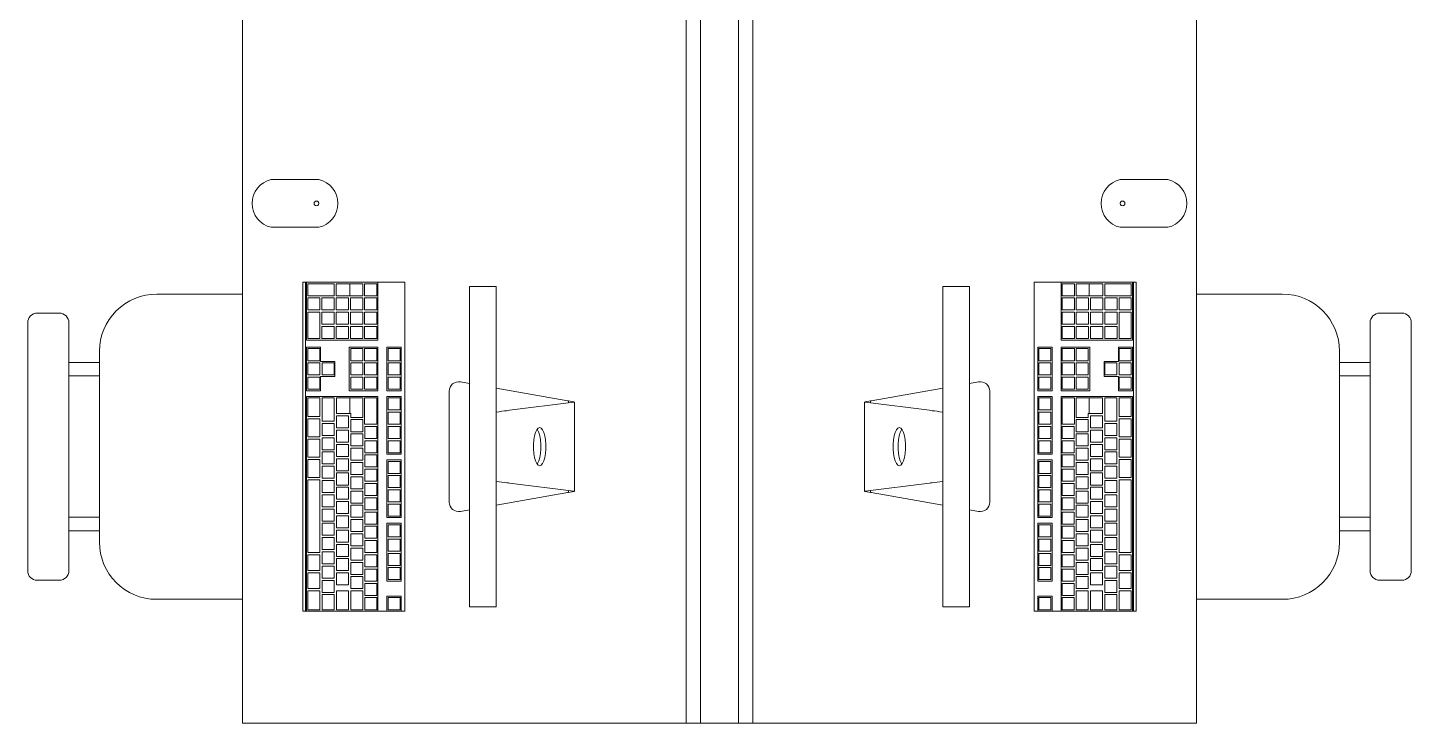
# Model space of a CAD drawing. Header units: inches. Extents: x -1714 to 6424, y -1550 to 970.
# Drawn here: x -704.4 to -631.8, y 396.3 to 432.7 of the extents above; entities that cross this region are included whole.
import ezdxf

# ---------------------------------------------------------------- set-up
doc = ezdxf.new("R2010")
doc.units = ezdxf.units.IN
doc.header["$MEASUREMENT"] = 0
for name, color, linetype, lineweight in [('A-GENM', 13, 'Continuous', 9), ('A-WALL', 113, 'Continuous', 13), ('I-FURN', 30, 'Continuous', 9)]:
    doc.layers.add(name, color=color, linetype=linetype, lineweight=lineweight)

# ---------------------------------------------------------------- blocks, each defined once
blk = doc.blocks.new('Dynamic_Computer_Desk_with_Chairs_8535 - 6-1470209-L1 - Architectural')
at = {"layer": 'A-GENM'}
for p, q in [((31.5, 23.5), (31.5, 21)), ((34, 21), (34, 23.5))]:
    blk.add_line(p, q, dxfattribs=at)
for centre, start, end in [((32.75, 23.219), 12.68038, 167.31962), ((32.75, 21.281), 192.68038, 347.31962)]:
    blk.add_arc(centre, 1.281, start, end, dxfattribs=at)
at = {"layer": 'I-FURN'}
for p, q in [((-130.5, 25), (60, 25)), ((60, 25), (60, 1.75)), ((54.122, 21.843), (36.878, 21.843)), ((36.878, 21.843), (36.878, 21.695)), ((54.122, 21.695), (54.122, 21.843)), ((36.878, 21.695), (36.878, 21.652)), ((36.878, 21.695), (54.122, 21.695)), ((36.878, 17.912), (36.878, 21.652)), ((36.878, 21.652), (39.909, 21.652)), ((36.957, 21.585), (37.587, 21.585)), ((36.957, 20.195), (36.957, 21.585)), ((37.587, 21.585), (37.587, 20.195)), ((37.705, 21.585), (38.335, 21.585)), ((37.705, 20.943), (37.705, 21.585)), ((38.335, 21.585), (38.335, 20.943)), ((38.453, 21.585), (39.831, 21.585)), ((38.453, 20.943), (38.453, 21.585)), ((39.831, 21.585), (39.831, 20.943)), ((39.909, 21.629), (39.909, 21.652)), ((39.909, 21.629), (39.909, 17.912)), ((40.283, 21.652), (40.283, 21.629)), ((40.283, 21.652), (42.567, 21.652)), ((40.283, 20.904), (40.283, 21.629)), ((40.362, 21.573), (40.992, 21.573)), ((40.362, 20.943), (40.362, 21.573)), ((40.992, 21.573), (40.992, 20.943)), ((41.11, 21.573), (41.74, 21.573)), ((41.11, 20.943), (41.11, 21.573)), ((41.74, 21.573), (41.74, 20.943)), ((41.858, 21.573), (42.488, 21.573)), ((41.858, 20.943), (41.858, 21.573)), ((42.488, 21.573), (42.488, 20.943)), ((42.567, 21.629), (42.567, 21.652)), ((42.567, 21.629), (42.567, 20.904)), ((42.862, 21.652), (42.862, 21.629)), ((42.862, 21.652), (54.122, 21.652)), ((42.862, 17.912), (42.862, 21.629)), ((42.941, 21.573), (43.925, 21.573)), ((42.941, 20.943), (42.941, 21.573)), ((43.925, 21.573), (43.925, 20.943)), ((44.043, 21.573), (44.988, 21.573)), ((44.043, 20.943), (44.043, 21.573)), ((44.988, 21.573), (44.988, 20.943)), ((45.106, 21.573), (46.051, 21.573)), ((45.106, 20.943), (45.106, 21.573)), ((46.051, 21.573), (46.051, 20.943)), ((46.169, 21.573), (47.114, 21.573)), ((46.169, 20.943), (46.169, 21.573)), ((47.114, 21.573), (47.114, 20.943)), ((47.232, 20.943), (47.232, 21.573)), ((47.232, 21.573), (51.051, 21.573)), ((51.051, 21.573), (51.051, 20.943)), ((51.169, 20.943), (51.169, 21.573)), ((51.169, 21.573), (51.996, 21.573)), ((51.996, 21.573), (51.996, 20.943)), ((52.114, 20.943), (52.114, 21.573)), ((52.114, 21.573), (52.941, 21.573)), ((52.941, 21.573), (52.941, 20.943)), ((53.059, 20.943), (53.059, 21.573)), ((53.059, 21.573), (54.043, 21.573)), ((54.043, 21.573), (54.043, 20.943)), ((54.122, 21.652), (54.122, 21.695)), ((54.122, 21.652), (54.122, 17.912)), ((38.335, 20.943), (37.705, 20.943)), ((37.705, 20.837), (38.335, 20.837)), ((37.705, 20.195), (37.705, 20.837)), ((38.335, 20.837), (38.335, 20.195)), ((39.831, 20.943), (38.453, 20.943)), ((38.453, 20.837), (39.083, 20.837)), ((38.453, 20.195), (38.453, 20.837)), ((39.083, 20.837), (39.083, 20.195)), ((39.201, 20.837), (39.831, 20.837)), ((39.201, 20.195), (39.201, 20.837)), ((39.831, 20.837), (39.831, 20.195)), ((41.031, 20.904), (40.283, 20.904)), ((40.992, 20.943), (40.362, 20.943)), ((41.031, 20.156), (41.031, 20.904)), ((41.74, 20.943), (41.11, 20.943)), ((41.11, 20.825), (41.74, 20.825)), ((41.11, 20.195), (41.11, 20.825)), ((41.74, 20.825), (41.74, 20.195)), ((42.567, 20.904), (41.819, 20.904)), ((41.819, 20.904), (41.819, 20.156)), ((42.488, 20.943), (41.858, 20.943)), ((43.925, 20.943), (42.941, 20.943)), ((42.941, 20.195), (42.941, 20.826)), ((42.941, 20.826), (44.161, 20.826)), ((44.988, 20.943), (44.043, 20.943)), ((44.161, 20.826), (44.161, 20.195)), ((44.28, 20.195), (44.28, 20.826)), ((44.28, 20.826), (44.909, 20.826)), ((44.909, 20.826), (44.909, 20.195)), ((45.028, 20.195), (45.028, 20.826)), ((45.028, 20.826), (45.657, 20.826)), ((46.051, 20.943), (45.106, 20.943)), ((45.657, 20.826), (45.657, 20.195)), ((45.776, 20.195), (45.776, 20.826)), ((45.776, 20.826), (46.406, 20.826)), ((47.114, 20.943), (46.169, 20.943)), ((46.406, 20.826), (46.406, 20.195)), ((46.524, 20.195), (46.524, 20.826)), ((46.524, 20.826), (47.154, 20.826)), ((47.154, 20.826), (47.154, 20.195)), ((51.051, 20.943), (47.232, 20.943)), ((47.272, 20.195), (47.272, 20.826)), ((47.272, 20.826), (47.902, 20.826)), ((47.902, 20.826), (47.902, 20.195)), ((48.02, 20.195), (48.02, 20.826)), ((48.02, 20.826), (48.65, 20.826)), ((48.65, 20.826), (48.65, 20.195)), ((48.768, 20.195), (48.768, 20.826)), ((48.768, 20.826), (49.398, 20.826)), ((49.398, 20.826), (49.398, 20.195)), ((49.516, 20.195), (49.516, 20.826)), ((49.516, 20.826), (50.146, 20.826)), ((50.146, 20.826), (50.146, 20.195)), ((50.264, 20.195), (50.264, 20.826)), ((50.264, 20.826), (50.894, 20.826)), ((50.894, 20.826), (50.894, 20.195)), ((51.012, 20.195), (51.012, 20.826)), ((51.012, 20.826), (51.642, 20.826)), ((51.996, 20.943), (51.169, 20.943)), ((51.642, 20.826), (51.642, 20.195)), ((51.76, 20.195), (51.76, 20.826)), ((51.76, 20.826), (52.39, 20.826)), ((52.941, 20.943), (52.114, 20.943)), ((52.39, 20.826), (52.39, 20.195)), ((52.508, 20.195), (52.508, 20.826)), ((52.508, 20.826), (53.138, 20.826)), ((54.043, 20.943), (53.059, 20.943)), ((53.138, 20.826), (53.138, 20.195)), ((53.256, 20.195), (53.256, 20.825)), ((53.256, 20.825), (54.043, 20.825)), ((54.043, 20.825), (54.043, 20.195)), ((37.587, 20.195), (36.957, 20.195)), ((36.957, 20.089), (37.587, 20.089)), ((36.957, 19.377), (36.957, 20.089)), ((37.587, 20.089), (37.587, 19.377)), ((38.335, 20.195), (37.705, 20.195)), ((37.705, 20.089), (38.335, 20.089)), ((37.705, 19.447), (37.705, 20.089)), ((38.335, 20.089), (38.335, 19.447)), ((39.083, 20.195), (38.453, 20.195)), ((38.453, 20.089), (39.083, 20.089)), ((38.453, 19.447), (38.453, 20.089)), ((39.083, 20.089), (39.083, 19.447)), ((39.831, 20.195), (39.201, 20.195)), ((39.201, 20.089), (39.831, 20.089)), ((39.201, 19.447), (39.201, 20.089)), ((39.831, 20.089), (39.831, 19.447)), ((41.819, 20.156), (41.031, 20.156)), ((41.74, 20.195), (41.11, 20.195)), ((44.161, 20.195), (42.941, 20.195)), ((42.941, 20.078), (43.768, 20.078)), ((42.941, 19.377), (42.941, 20.078)), ((43.768, 20.078), (43.768, 19.377)), ((43.886, 19.447), (43.886, 20.078)), ((43.886, 20.078), (44.516, 20.078)), ((44.909, 20.195), (44.28, 20.195)), ((44.516, 20.078), (44.516, 19.447)), ((44.634, 19.447), (44.634, 20.078)), ((44.634, 20.078), (45.264, 20.078)), ((45.657, 20.195), (45.028, 20.195)), ((45.264, 20.078), (45.264, 19.447)), ((45.382, 19.447), (45.382, 20.078)), ((45.382, 20.078), (46.012, 20.078)), ((46.406, 20.195), (45.776, 20.195)), ((46.012, 20.078), (46.012, 19.447)), ((46.13, 19.447), (46.13, 20.078)), ((46.13, 20.078), (46.76, 20.078)), ((47.154, 20.195), (46.524, 20.195)), ((46.76, 20.078), (46.76, 19.447)), ((46.878, 19.447), (46.878, 20.078)), ((46.878, 20.078), (47.508, 20.078)), ((47.902, 20.195), (47.272, 20.195)), ((47.508, 20.078), (47.508, 19.447)), ((47.626, 19.447), (47.626, 20.078)), ((47.626, 20.078), (48.256, 20.078)), ((48.65, 20.195), (48.02, 20.195)), ((48.256, 20.078), (48.256, 19.447)), ((48.374, 19.447), (48.374, 20.078)), ((48.374, 20.078), (49.004, 20.078)), ((49.398, 20.195), (48.768, 20.195)), ((49.004, 20.078), (49.004, 19.447)), ((49.122, 19.447), (49.122, 20.078)), ((49.122, 20.078), (49.752, 20.078)), ((50.146, 20.195), (49.516, 20.195)), ((49.752, 20.078), (49.752, 19.447)), ((49.87, 19.447), (49.87, 20.078)), ((49.87, 20.078), (50.5, 20.078)), ((50.894, 20.195), (50.264, 20.195)), ((50.5, 20.078), (50.5, 19.447)), ((50.618, 19.447), (50.618, 20.078)), ((50.618, 20.078), (51.248, 20.078)), ((51.642, 20.195), (51.012, 20.195)), ((51.248, 20.078), (51.248, 19.447)), ((51.366, 19.447), (51.366, 20.078)), ((51.366, 20.078), (51.996, 20.078)), ((52.39, 20.195), (51.76, 20.195)), ((51.996, 20.078), (51.996, 19.447)), ((52.114, 19.447), (52.114, 20.078)), ((52.114, 20.078), (52.744, 20.078)), ((53.138, 20.195), (52.508, 20.195)), ((52.744, 20.078), (52.744, 19.447)), ((53.059, 19.447), (53.059, 20.077)), ((53.059, 20.077), (54.043, 20.077)), ((54.043, 20.195), (53.256, 20.195)), ((54.043, 20.077), (54.043, 19.447)), ((36.957, 18.699), (36.957, 19.377)), ((36.957, 19.377), (37.587, 19.377)), ((37.587, 19.377), (37.587, 18.699)), ((38.335, 19.447), (37.705, 19.447)), ((37.705, 19.341), (38.335, 19.341)), ((37.705, 18.699), (37.705, 19.341)), ((38.335, 19.341), (38.335, 18.699)), ((39.083, 19.447), (38.453, 19.447)), ((38.453, 19.341), (39.083, 19.341)), ((38.453, 18.699), (38.453, 19.341)), ((39.083, 19.341), (39.083, 18.699)), ((39.831, 19.447), (39.201, 19.447)), ((39.201, 19.341), (39.831, 19.341)), ((39.201, 18.699), (39.201, 19.341)), ((39.831, 19.341), (39.831, 18.699)), ((40.283, 17.912), (40.283, 19.408)), ((40.283, 19.408), (42.567, 19.408)), ((40.362, 19.329), (40.992, 19.329)), ((40.362, 18.699), (40.362, 19.329)), ((40.992, 19.329), (40.992, 18.699)), ((41.11, 19.329), (41.74, 19.329)), ((41.11, 18.699), (41.11, 19.329)), ((41.74, 19.329), (41.74, 18.699)), ((41.858, 19.329), (42.488, 19.329)), ((41.858, 18.699), (41.858, 19.329)), ((42.488, 19.329), (42.488, 18.699)), ((42.567, 19.408), (42.567, 17.912)), ((42.941, 18.699), (42.941, 19.377)), ((42.941, 19.377), (43.768, 19.377)), ((43.768, 19.377), (43.768, 19.33)), ((43.768, 19.33), (43.965, 19.33)), ((44.516, 19.447), (43.886, 19.447)), ((43.965, 19.33), (43.965, 18.699)), ((44.083, 18.699), (44.083, 19.33)), ((44.083, 19.33), (44.713, 19.33)), ((45.264, 19.447), (44.634, 19.447)), ((44.713, 19.33), (44.713, 18.699)), ((44.831, 18.699), (44.831, 19.33)), ((44.831, 19.33), (45.461, 19.33)), ((46.012, 19.447), (45.382, 19.447)), ((45.461, 19.33), (45.461, 18.699)), ((45.579, 18.699), (45.579, 19.33)), ((45.579, 19.33), (46.209, 19.33)), ((46.76, 19.447), (46.13, 19.447)), ((46.209, 19.33), (46.209, 18.699)), ((46.327, 18.699), (46.327, 19.33)), ((46.327, 19.33), (46.957, 19.33)), ((47.508, 19.447), (46.878, 19.447)), ((46.957, 19.33), (46.957, 18.699)), ((47.075, 18.699), (47.075, 19.33)), ((47.075, 19.33), (47.705, 19.33)), ((48.256, 19.447), (47.626, 19.447)), ((47.705, 19.33), (47.705, 18.699)), ((47.823, 18.699), (47.823, 19.33)), ((47.823, 19.33), (48.453, 19.33)), ((49.004, 19.447), (48.374, 19.447)), ((48.453, 19.33), (48.453, 18.699)), ((48.571, 18.699), (48.571, 19.33)), ((48.571, 19.33), (49.201, 19.33)), ((49.752, 19.447), (49.122, 19.447)), ((49.201, 19.33), (49.201, 18.699)), ((49.319, 18.699), (49.319, 19.33)), ((49.319, 19.33), (49.949, 19.33)), ((50.5, 19.447), (49.87, 19.447)), ((49.949, 19.33), (49.949, 18.699)), ((50.067, 18.699), (50.067, 19.33)), ((50.067, 19.33), (50.697, 19.33)), ((51.248, 19.447), (50.618, 19.447)), ((50.697, 19.33), (50.697, 18.699)), ((50.815, 18.699), (50.815, 19.33)), ((50.815, 19.33), (51.445, 19.33)), ((51.996, 19.447), (51.366, 19.447)), ((51.445, 19.33), (51.445, 18.699)), ((51.563, 18.699), (51.563, 19.33)), ((51.563, 19.33), (52.193, 19.33)), ((52.744, 19.447), (52.114, 19.447)), ((52.193, 19.33), (52.193, 18.699)), ((52.311, 18.699), (52.311, 19.33)), ((52.311, 19.33), (52.941, 19.33)), ((52.941, 19.33), (52.941, 18.699)), ((54.043, 19.447), (53.059, 19.447)), ((53.059, 18.699), (53.059, 19.329)), ((53.059, 19.329), (54.043, 19.329)), ((54.043, 19.329), (54.043, 18.699)), ((37.587, 18.699), (36.957, 18.699)), ((36.957, 18.604), (37.587, 18.604)), ((36.957, 17.964), (36.957, 18.604)), ((37.587, 18.604), (37.587, 17.964)), ((38.335, 18.699), (37.705, 18.699)), ((37.705, 18.604), (38.335, 18.604)), ((37.705, 17.964), (37.705, 18.604)), ((38.335, 18.604), (38.335, 17.964)), ((39.083, 18.699), (38.453, 18.699)), ((38.453, 18.604), (39.083, 18.604)), ((38.453, 17.964), (38.453, 18.604)), ((39.083, 18.604), (39.083, 17.964)), ((39.831, 18.699), (39.201, 18.699)), ((39.201, 18.604), (39.831, 18.604)), ((39.201, 17.964), (39.201, 18.604)), ((39.831, 18.604), (39.831, 17.964)), ((40.992, 18.699), (40.362, 18.699)), ((40.362, 18.604), (40.992, 18.604)), ((40.362, 17.964), (40.362, 18.604)), ((40.992, 18.604), (40.992, 17.964)), ((41.74, 18.699), (41.11, 18.699)), ((41.11, 18.604), (41.74, 18.604)), ((41.11, 17.964), (41.11, 18.604)), ((41.74, 18.604), (41.74, 17.964)), ((42.488, 18.699), (41.858, 18.699)), ((41.858, 18.604), (42.488, 18.604)), ((41.858, 17.964), (41.858, 18.604)), ((42.488, 18.604), (42.488, 17.964)), ((43.965, 18.699), (42.941, 18.699)), ((42.941, 18.604), (44.319, 18.604)), ((42.941, 17.964), (42.941, 18.604)), ((44.713, 18.699), (44.083, 18.699)), ((44.319, 18.604), (44.319, 17.964)), ((44.437, 17.964), (44.437, 18.593)), ((44.437, 18.593), (45.067, 18.593)), ((45.461, 18.699), (44.831, 18.699)), ((45.067, 18.593), (45.067, 17.964)), ((45.185, 17.964), (45.185, 18.593)), ((45.185, 18.593), (45.815, 18.593)), ((46.209, 18.699), (45.579, 18.699)), ((45.815, 18.593), (45.815, 17.964)), ((45.933, 17.964), (45.933, 18.593)), ((45.933, 18.593), (46.563, 18.593)), ((46.957, 18.699), (46.327, 18.699)), ((46.563, 18.593), (46.563, 17.964)), ((46.681, 17.964), (46.681, 18.593)), ((46.681, 18.593), (47.311, 18.593)), ((47.705, 18.699), (47.075, 18.699)), ((47.311, 18.593), (47.311, 17.964)), ((47.429, 17.964), (47.429, 18.593)), ((47.429, 18.593), (48.059, 18.593)), ((48.453, 18.699), (47.823, 18.699)), ((48.059, 18.593), (48.059, 17.964)), ((48.177, 17.964), (48.177, 18.593)), ((48.177, 18.593), (48.807, 18.593)), ((49.201, 18.699), (48.571, 18.699)), ((48.807, 18.593), (48.807, 17.964)), ((48.925, 17.964), (48.925, 18.593)), ((48.925, 18.593), (49.555, 18.593)), ((49.949, 18.699), (49.319, 18.699)), ((49.555, 18.593), (49.555, 17.964)), ((49.673, 17.964), (49.673, 18.593)), ((49.673, 18.593), (50.303, 18.593)), ((50.697, 18.699), (50.067, 18.699)), ((50.303, 18.593), (50.303, 17.964)), ((50.421, 17.964), (50.421, 18.593)), ((50.421, 18.593), (51.051, 18.593)), ((51.445, 18.699), (50.815, 18.699)), ((51.051, 18.593), (51.051, 17.964)), ((51.169, 17.964), (51.169, 18.593)), ((51.169, 18.593), (51.799, 18.593)), ((52.193, 18.699), (51.563, 18.699)), ((51.799, 18.593), (51.799, 17.964)), ((51.917, 17.964), (51.917, 18.593)), ((51.917, 18.593), (52.547, 18.593)), ((52.941, 18.699), (52.311, 18.699)), ((52.547, 18.593), (52.547, 17.964)), ((52.665, 17.964), (52.665, 18.593)), ((52.665, 18.593), (53.295, 18.593)), ((54.043, 18.699), (53.059, 18.699)), ((53.295, 18.593), (53.295, 17.964)), ((53.413, 17.964), (53.413, 18.593)), ((53.413, 18.593), (54.043, 18.593)), ((54.043, 18.593), (54.043, 17.964)), ((36.878, 16.727), (36.878, 17.912)), ((39.909, 17.912), (36.878, 17.912)), ((37.587, 17.962), (36.957, 17.962)), ((38.335, 17.962), (37.705, 17.962)), ((39.083, 17.962), (38.453, 17.962)), ((39.831, 17.962), (39.201, 17.962)), ((42.567, 17.912), (40.283, 17.912)), ((40.283, 16.727), (40.283, 17.439)), ((40.283, 17.439), (42.567, 17.439)), ((40.992, 17.962), (40.362, 17.962)), ((41.74, 17.962), (41.11, 17.962)), ((42.488, 17.962), (41.858, 17.962)), ((42.567, 17.439), (42.567, 16.727)), ((54.122, 17.912), (42.862, 17.912)), ((42.862, 16.727), (42.862, 17.439)), ((42.862, 17.439), (45.894, 17.439)), ((44.319, 17.962), (42.941, 17.962)), ((45.067, 17.962), (44.437, 17.962)), ((45.815, 17.962), (45.185, 17.962)), ((45.894, 17.439), (45.894, 16.727)), ((46.563, 17.962), (45.933, 17.962)), ((46.189, 16.727), (46.189, 17.439)), ((46.189, 17.439), (49.22, 17.439)), ((47.311, 17.962), (46.681, 17.962)), ((48.059, 17.962), (47.429, 17.962)), ((48.807, 17.962), (48.177, 17.962)), ((49.555, 17.962), (48.925, 17.962)), ((49.22, 17.439), (49.22, 16.727)), ((49.516, 16.727), (49.516, 17.439)), ((49.516, 17.439), (52.547, 17.439)), ((50.303, 17.962), (49.673, 17.962)), ((51.051, 17.962), (50.421, 17.962)), ((51.799, 17.962), (51.169, 17.962)), ((52.547, 17.962), (51.917, 17.962)), ((52.547, 17.439), (52.547, 16.727)), ((53.295, 17.962), (52.665, 17.962)), ((53.335, 16.727), (53.335, 17.439)), ((53.335, 17.439), (54.122, 17.439)), ((54.043, 17.962), (53.413, 17.962)), ((54.122, 17.912), (54.122, 17.439)), ((54.122, 17.439), (54.122, 16.691)), ((36.878, 16.727), (36.878, 16.589)), ((40.283, 16.727), (40.283, 16.691)), ((42.567, 16.691), (40.283, 16.691)), ((40.362, 16.742), (40.362, 17.372)), ((40.362, 17.372), (40.992, 17.372)), ((40.992, 16.742), (40.362, 16.742)), ((40.992, 17.372), (40.992, 16.742)), ((41.11, 16.742), (41.11, 17.372)), ((41.11, 17.372), (41.74, 17.372)), ((41.74, 16.742), (41.11, 16.742)), ((41.74, 17.372), (41.74, 16.742)), ((41.858, 16.742), (41.858, 17.372)), ((41.858, 17.372), (42.488, 17.372)), ((42.488, 16.742), (41.858, 16.742)), ((42.488, 17.372), (42.488, 16.742)), ((42.567, 16.691), (42.567, 16.727)), ((42.862, 16.727), (42.862, 16.691)), ((45.894, 16.691), (42.862, 16.691)), ((42.941, 16.742), (42.941, 17.372)), ((42.941, 17.372), (43.571, 17.372)), ((43.571, 16.742), (42.941, 16.742)), ((43.571, 17.372), (43.571, 16.742)), ((43.689, 16.742), (43.689, 17.372)), ((43.689, 17.372), (44.319, 17.372)), ((44.319, 16.742), (43.689, 16.742)), ((44.319, 17.372), (44.319, 16.742)), ((44.437, 16.742), (44.437, 17.372)), ((44.437, 17.372), (45.067, 17.372)), ((45.067, 16.742), (44.437, 16.742)), ((45.067, 17.372), (45.067, 16.742)), ((45.185, 16.742), (45.185, 17.372)), ((45.185, 17.372), (45.815, 17.372)), ((45.815, 16.742), (45.185, 16.742)), ((45.815, 17.372), (45.815, 16.742)), ((45.894, 16.691), (45.894, 16.727)), ((46.189, 16.727), (46.189, 16.691)), ((49.22, 16.691), (46.189, 16.691)), ((46.268, 16.742), (46.268, 17.372)), ((46.268, 17.372), (46.898, 17.372)), ((46.898, 16.742), (46.268, 16.742)), ((46.898, 17.372), (46.898, 16.742)), ((47.016, 16.742), (47.016, 17.372)), ((47.016, 17.372), (47.646, 17.372)), ((47.646, 16.742), (47.016, 16.742)), ((47.646, 17.372), (47.646, 16.742)), ((47.764, 16.742), (47.764, 17.372)), ((47.764, 17.372), (48.394, 17.372)), ((48.394, 16.742), (47.764, 16.742)), ((48.394, 17.372), (48.394, 16.742)), ((48.512, 16.742), (48.512, 17.372)), ((48.512, 17.372), (49.142, 17.372)), ((49.142, 16.742), (48.512, 16.742)), ((49.142, 17.372), (49.142, 16.742)), ((49.22, 16.691), (49.22, 16.727)), ((49.516, 16.727), (49.516, 16.691)), ((52.547, 16.691), (49.516, 16.691)), ((49.594, 16.742), (49.594, 17.372)), ((49.594, 17.372), (50.224, 17.372)), ((50.224, 16.742), (49.594, 16.742)), ((50.224, 17.372), (50.224, 16.742)), ((50.343, 16.742), (50.343, 17.372)), ((50.343, 17.372), (50.972, 17.372)), ((50.972, 16.742), (50.343, 16.742)), ((50.972, 17.372), (50.972, 16.742)), ((51.091, 16.742), (51.091, 17.372)), ((51.091, 17.372), (51.72, 17.372)), ((51.72, 16.742), (51.091, 16.742)), ((51.72, 17.372), (51.72, 16.742)), ((51.839, 16.742), (51.839, 17.372)), ((51.839, 17.372), (52.469, 17.372)), ((52.469, 16.742), (51.839, 16.742)), ((52.469, 17.372), (52.469, 16.742)), ((52.547, 16.691), (52.547, 16.727)), ((53.335, 16.727), (53.335, 16.691)), ((54.122, 16.691), (53.335, 16.691)), ((53.413, 16.742), (53.413, 17.372)), ((53.413, 17.372), (54.043, 17.372)), ((54.043, 16.742), (53.413, 16.742)), ((54.043, 17.372), (54.043, 16.742)), ((54.122, 16.589), (54.122, 16.691)), ((36.878, 16.488), (36.878, 16.589)), ((36.878, 16.488), (54.122, 16.488)), ((54.122, 16.589), (54.122, 16.488)), ((48.404, 14.166), (42.596, 14.166)), ((37.1, 13.103), (37.1, 11.703)), ((37.85, 13.103), (37.1, 13.103)), ((37.85, 13.103), (53.15, 13.103)), ((42.103, 13.58), (42.188, 13.103)), ((48.812, 13.103), (48.897, 13.58)), ((53.9, 13.103), (53.15, 13.103)), ((53.9, 11.703), (53.9, 13.103)), ((37.1, 11.703), (37.85, 11.703)), ((53.15, 11.703), (37.85, 11.703)), ((42.434, 11.703), (43.027, 8.344)), ((47.973, 8.344), (48.566, 11.703)), ((53.15, 11.703), (53.9, 11.703)), ((43.594, 10.998), (43.164, 7.63)), ((47.836, 7.63), (47.406, 10.998)), ((43.103, 7.911), (43.093, 7.97)), ((43.103, 7.911), (43.199, 7.911)), ((43.151, 7.637), (43.103, 7.911)), ((43.164, 7.637), (43.151, 7.637)), ((43.159, 7.594), (47.841, 7.594)), ((47.801, 7.911), (47.897, 7.911)), ((47.849, 7.637), (47.836, 7.637)), ((47.897, 7.911), (47.849, 7.637)), ((47.907, 7.97), (47.897, 7.911)), ((-130.5, 1.75), (60, 1.75)), ((60, 1.75), (60, 1)), ((-130.5, 1), (60, 1))]:
    blk.add_line(p, q, dxfattribs=at)
at = {"layer": 'I-FURN', "flags": 128}
for points in [[(43.684, 11.703), (43.665, 11.551), (43.646, 11.404), (43.629, 11.269), (43.614, 11.152), (43.602, 11.06), (43.594, 10.998)], [(47.406, 10.998), (47.398, 11.06), (47.386, 11.152), (47.371, 11.269), (47.354, 11.404), (47.335, 11.551), (47.316, 11.703)], [(44.5, 9.423), (44.529, 9.501), (44.615, 9.574), (44.751, 9.639), (44.932, 9.691), (45.145, 9.727), (45.379, 9.746), (45.621, 9.746), (45.855, 9.727), (46.068, 9.691), (46.249, 9.639), (46.385, 9.574), (46.471, 9.501), (46.5, 9.423)], [(44.615, 9.535), (44.751, 9.471), (44.932, 9.419), (45.145, 9.383), (45.379, 9.364), (45.621, 9.364), (45.855, 9.383), (46.068, 9.419), (46.249, 9.471), (46.385, 9.535)], [(46.5, 9.423), (46.471, 9.346), (46.385, 9.272), (46.249, 9.208), (46.068, 9.156), (45.855, 9.12), (45.621, 9.101), (45.379, 9.101), (45.145, 9.12), (44.932, 9.156), (44.751, 9.208), (44.615, 9.272), (44.529, 9.346), (44.5, 9.423)], [(43.027, 8.344), (43.045, 8.24), (43.063, 8.14), (43.079, 8.05), (43.092, 7.972), (43.103, 7.911)], [(47.897, 7.911), (47.908, 7.972), (47.921, 8.05), (47.937, 8.14), (47.955, 8.24), (47.973, 8.344)], [(43.164, 7.63), (43.16, 7.603), (43.159, 7.594)], [(47.841, 7.594), (47.84, 7.603), (47.836, 7.63)]]:
    blk.add_lwpolyline(points, dxfattribs=at)
at = {"layer": 'I-FURN'}
for centre, radius, start, end in [((32.75, 21.124), 0.124, 0, 180), ((32.75, 21.124), 0.124, 165, 180), ((32.75, 21.124), 0.124, 180, 0), ((32.75, 21.124), 0.124, 180, 195), ((32.75, 21.124), 0.124, 225, 0), ((32.75, 21.124), 0.124, 0, 105), ((42.596, 13.666), 0.5, 90, 190), ((48.404, 13.666), 0.5, 350, 90)]:
    blk.add_arc(centre, radius, start, end, dxfattribs=at)
blk = doc.blocks.new('Chair-Stacking - Chair-Stacking-1465892-L1 - Architectural')
at = {"layer": 'I-FURN'}
for p, q in [((-15.049, 6.289), (-15.049, 1.789)), ((0.951, 6.289), (0.951, 1.789)), ((-12.049, -1.211), (-2.049, -1.211)), ((-11.456, -1.211), (-11.456, -2.813)), ((-11.456, -1.211), (-10.737, -1.211)), ((-10.737, -1.211), (-10.737, -2.813)), ((-3.337, -1.211), (-3.337, -2.813)), ((-2.632, -1.211), (-3.337, -1.211)), ((-2.632, -1.211), (-2.632, -2.813)), ((-13.549, -2.813), (-0.549, -2.813)), ((-14.049, -3.313), (-14.049, -4.472)), ((-0.049, -3.313), (-0.049, -4.472)), ((-13.549, -4.972), (-0.549, -4.972))]:
    blk.add_line(p, q, dxfattribs=at)
for centre, radius, start, end in [((-12.049, 1.789), 3, 180, 270), ((-2.049, 1.789), 3, 270, 0), ((-13.549, -3.313), 0.5, 90, 180), ((-0.549, -3.313), 0.5, 360, 90), ((-13.549, -4.472), 0.5, 180, 270), ((-0.549, -4.472), 0.5, 270, 0)]:
    blk.add_arc(centre, radius, start, end, dxfattribs=at)
blk = doc.blocks.new('Dynamic_Computer_Desk_with_Chairs_8535 - 6-1470367-L1 - Architectural')
at = {"layer": 'A-GENM'}
for p, q in [((31.5, -23.5), (31.5, -21)), ((34, -21), (34, -23.5))]:
    blk.add_line(p, q, dxfattribs=at)
for centre, start, end in [((32.75, -21.281), 12.68038, 167.31962), ((32.75, -23.219), 192.68038, 347.31962)]:
    blk.add_arc(centre, 1.281, start, end, dxfattribs=at)
at = {"layer": 'I-FURN'}
for p, q in [((60, -1), (-130.5, -1)), ((60, -1), (60, -1.75)), ((60, -1.75), (-130.5, -1.75)), ((60, -1.75), (60, -25)), ((43.093, -7.97), (43.103, -7.911)), ((43.103, -7.911), (43.151, -7.637)), ((43.199, -7.911), (43.103, -7.911)), ((43.151, -7.637), (43.164, -7.637)), ((47.841, -7.594), (43.159, -7.594)), ((43.164, -7.63), (43.594, -10.998)), ((47.406, -10.998), (47.836, -7.63)), ((47.897, -7.911), (47.801, -7.911)), ((47.836, -7.637), (47.849, -7.637)), ((47.849, -7.637), (47.897, -7.911)), ((47.897, -7.911), (47.907, -7.97)), ((43.027, -8.344), (42.434, -11.703)), ((48.566, -11.703), (47.973, -8.344)), ((37.1, -11.703), (37.1, -13.103)), ((37.85, -11.703), (37.1, -11.703)), ((37.85, -11.703), (53.15, -11.703)), ((53.9, -11.703), (53.15, -11.703)), ((53.9, -13.103), (53.9, -11.703)), ((37.1, -13.103), (37.85, -13.103)), ((53.15, -13.103), (37.85, -13.103)), ((42.188, -13.103), (42.103, -13.58)), ((48.897, -13.58), (48.812, -13.103)), ((53.15, -13.103), (53.9, -13.103)), ((42.596, -14.166), (48.404, -14.166)), ((36.878, -16.589), (36.878, -16.488)), ((54.122, -16.488), (36.878, -16.488)), ((36.878, -16.589), (36.878, -16.727)), ((54.122, -16.488), (54.122, -16.589)), ((54.122, -16.691), (54.122, -16.589)), ((36.878, -17.912), (36.878, -16.727)), ((40.283, -16.691), (40.283, -16.727)), ((40.283, -16.691), (42.567, -16.691)), ((40.283, -17.439), (40.283, -16.727)), ((40.362, -17.372), (40.362, -16.742)), ((40.362, -16.742), (40.992, -16.742)), ((40.992, -17.372), (40.362, -17.372)), ((40.992, -16.742), (40.992, -17.372)), ((41.11, -17.372), (41.11, -16.742)), ((41.11, -16.742), (41.74, -16.742)), ((41.74, -17.372), (41.11, -17.372)), ((41.74, -16.742), (41.74, -17.372)), ((41.858, -17.372), (41.858, -16.742)), ((41.858, -16.742), (42.488, -16.742)), ((42.488, -17.372), (41.858, -17.372)), ((42.488, -16.742), (42.488, -17.372)), ((42.567, -16.727), (42.567, -16.691)), ((42.567, -16.727), (42.567, -17.439)), ((42.862, -16.691), (42.862, -16.727)), ((42.862, -16.691), (45.894, -16.691)), ((42.862, -17.439), (42.862, -16.727)), ((42.941, -17.372), (42.941, -16.742)), ((42.941, -16.742), (43.571, -16.742)), ((43.571, -17.372), (42.941, -17.372)), ((43.571, -16.742), (43.571, -17.372)), ((43.689, -17.372), (43.689, -16.742)), ((43.689, -16.742), (44.319, -16.742)), ((44.319, -17.372), (43.689, -17.372)), ((44.319, -16.742), (44.319, -17.372)), ((44.437, -17.372), (44.437, -16.742)), ((44.437, -16.742), (45.067, -16.742)), ((45.067, -17.372), (44.437, -17.372)), ((45.067, -16.742), (45.067, -17.372)), ((45.185, -17.372), (45.185, -16.742)), ((45.185, -16.742), (45.815, -16.742)), ((45.815, -17.372), (45.185, -17.372)), ((45.815, -16.742), (45.815, -17.372)), ((45.894, -16.727), (45.894, -16.691)), ((45.894, -16.727), (45.894, -17.439)), ((46.189, -16.691), (46.189, -16.727)), ((46.189, -16.691), (49.22, -16.691)), ((46.189, -17.439), (46.189, -16.727)), ((46.268, -17.372), (46.268, -16.742)), ((46.268, -16.742), (46.898, -16.742)), ((46.898, -17.372), (46.268, -17.372)), ((46.898, -16.742), (46.898, -17.372)), ((47.016, -17.372), (47.016, -16.742)), ((47.016, -16.742), (47.646, -16.742)), ((47.646, -17.372), (47.016, -17.372)), ((47.646, -16.742), (47.646, -17.372)), ((47.764, -17.372), (47.764, -16.742)), ((47.764, -16.742), (48.394, -16.742)), ((48.394, -17.372), (47.764, -17.372)), ((48.394, -16.742), (48.394, -17.372)), ((48.512, -17.372), (48.512, -16.742)), ((48.512, -16.742), (49.142, -16.742)), ((49.142, -17.372), (48.512, -17.372)), ((49.142, -16.742), (49.142, -17.372)), ((49.22, -16.727), (49.22, -16.691)), ((49.22, -16.727), (49.22, -17.439)), ((49.516, -16.691), (49.516, -16.727)), ((49.516, -16.691), (52.547, -16.691)), ((49.516, -17.439), (49.516, -16.727)), ((49.594, -17.372), (49.594, -16.742)), ((49.594, -16.742), (50.224, -16.742)), ((50.224, -17.372), (49.594, -17.372)), ((50.224, -16.742), (50.224, -17.372)), ((50.343, -17.372), (50.343, -16.742)), ((50.343, -16.742), (50.972, -16.742)), ((50.972, -17.372), (50.343, -17.372)), ((50.972, -16.742), (50.972, -17.372)), ((51.091, -17.372), (51.091, -16.742)), ((51.091, -16.742), (51.72, -16.742)), ((51.72, -17.372), (51.091, -17.372)), ((51.72, -16.742), (51.72, -17.372)), ((51.839, -17.372), (51.839, -16.742)), ((51.839, -16.742), (52.469, -16.742)), ((52.469, -17.372), (51.839, -17.372)), ((52.469, -16.742), (52.469, -17.372)), ((52.547, -16.727), (52.547, -16.691)), ((52.547, -16.727), (52.547, -17.439)), ((53.335, -16.691), (53.335, -16.727)), ((53.335, -16.691), (54.122, -16.691)), ((53.335, -17.439), (53.335, -16.727)), ((53.413, -17.372), (53.413, -16.742)), ((53.413, -16.742), (54.043, -16.742)), ((54.043, -17.372), (53.413, -17.372)), ((54.043, -16.742), (54.043, -17.372)), ((54.122, -16.691), (54.122, -17.439)), ((36.878, -21.652), (36.878, -17.912)), ((36.878, -17.912), (39.909, -17.912)), ((36.957, -17.962), (37.587, -17.962)), ((36.957, -18.604), (36.957, -17.964)), ((37.587, -17.964), (37.587, -18.604)), ((37.705, -17.962), (38.335, -17.962)), ((37.705, -18.604), (37.705, -17.964)), ((38.335, -17.964), (38.335, -18.604)), ((38.453, -17.962), (39.083, -17.962)), ((38.453, -18.604), (38.453, -17.964)), ((39.083, -17.964), (39.083, -18.604)), ((39.201, -17.962), (39.831, -17.962)), ((39.201, -18.604), (39.201, -17.964)), ((39.831, -17.964), (39.831, -18.604)), ((39.909, -17.912), (39.909, -21.629)), ((42.567, -17.439), (40.283, -17.439)), ((40.283, -19.408), (40.283, -17.912)), ((40.283, -17.912), (42.567, -17.912)), ((40.362, -17.962), (40.992, -17.962)), ((40.362, -18.604), (40.362, -17.964)), ((40.992, -17.964), (40.992, -18.604)), ((41.11, -17.962), (41.74, -17.962)), ((41.11, -18.604), (41.11, -17.964)), ((41.74, -17.964), (41.74, -18.604)), ((41.858, -17.962), (42.488, -17.962)), ((41.858, -18.604), (41.858, -17.964)), ((42.488, -17.964), (42.488, -18.604)), ((42.567, -17.912), (42.567, -19.408)), ((45.894, -17.439), (42.862, -17.439)), ((42.862, -21.629), (42.862, -17.912)), ((42.862, -17.912), (54.122, -17.912)), ((42.941, -17.962), (44.319, -17.962)), ((42.941, -18.604), (42.941, -17.964)), ((44.319, -17.964), (44.319, -18.604)), ((44.437, -17.962), (45.067, -17.962)), ((44.437, -18.593), (44.437, -17.964)), ((45.067, -17.964), (45.067, -18.593)), ((45.185, -17.962), (45.815, -17.962)), ((45.185, -18.593), (45.185, -17.964)), ((45.815, -17.964), (45.815, -18.593)), ((45.933, -17.962), (46.563, -17.962)), ((45.933, -18.593), (45.933, -17.964)), ((49.22, -17.439), (46.189, -17.439)), ((46.563, -17.964), (46.563, -18.593)), ((46.681, -17.962), (47.311, -17.962)), ((46.681, -18.593), (46.681, -17.964)), ((47.311, -17.964), (47.311, -18.593)), ((47.429, -17.962), (48.059, -17.962)), ((47.429, -18.593), (47.429, -17.964)), ((48.059, -17.964), (48.059, -18.593)), ((48.177, -17.962), (48.807, -17.962)), ((48.177, -18.593), (48.177, -17.964)), ((48.807, -17.964), (48.807, -18.593)), ((48.925, -17.962), (49.555, -17.962)), ((48.925, -18.593), (48.925, -17.964)), ((52.547, -17.439), (49.516, -17.439)), ((49.555, -17.964), (49.555, -18.593)), ((49.673, -17.962), (50.303, -17.962)), ((49.673, -18.593), (49.673, -17.964)), ((50.303, -17.964), (50.303, -18.593)), ((50.421, -17.962), (51.051, -17.962)), ((50.421, -18.593), (50.421, -17.964)), ((51.051, -17.964), (51.051, -18.593)), ((51.169, -17.962), (51.799, -17.962)), ((51.169, -18.593), (51.169, -17.964)), ((51.799, -17.964), (51.799, -18.593)), ((51.917, -17.962), (52.547, -17.962)), ((51.917, -18.593), (51.917, -17.964)), ((52.547, -17.964), (52.547, -18.593)), ((52.665, -17.962), (53.295, -17.962)), ((52.665, -18.593), (52.665, -17.964)), ((53.295, -17.964), (53.295, -18.593)), ((54.122, -17.439), (53.335, -17.439)), ((53.413, -17.962), (54.043, -17.962)), ((53.413, -18.593), (53.413, -17.964)), ((54.043, -17.964), (54.043, -18.593)), ((54.122, -17.439), (54.122, -17.912)), ((54.122, -17.912), (54.122, -21.652)), ((37.587, -18.604), (36.957, -18.604)), ((36.957, -19.377), (36.957, -18.699)), ((36.957, -18.699), (37.587, -18.699)), ((37.587, -18.699), (37.587, -19.377)), ((38.335, -18.604), (37.705, -18.604)), ((37.705, -19.341), (37.705, -18.699)), ((37.705, -18.699), (38.335, -18.699)), ((38.335, -18.699), (38.335, -19.341)), ((39.083, -18.604), (38.453, -18.604)), ((38.453, -19.341), (38.453, -18.699)), ((38.453, -18.699), (39.083, -18.699)), ((39.083, -18.699), (39.083, -19.341)), ((39.831, -18.604), (39.201, -18.604)), ((39.201, -19.341), (39.201, -18.699)), ((39.201, -18.699), (39.831, -18.699)), ((39.831, -18.699), (39.831, -19.341)), ((40.992, -18.604), (40.362, -18.604)), ((40.362, -18.699), (40.992, -18.699)), ((40.362, -19.329), (40.362, -18.699)), ((40.992, -18.699), (40.992, -19.329)), ((41.74, -18.604), (41.11, -18.604)), ((41.11, -19.329), (41.11, -18.699)), ((41.11, -18.699), (41.74, -18.699)), ((41.74, -18.699), (41.74, -19.329)), ((42.488, -18.604), (41.858, -18.604)), ((41.858, -19.329), (41.858, -18.699)), ((41.858, -18.699), (42.488, -18.699)), ((42.488, -18.699), (42.488, -19.329)), ((44.319, -18.604), (42.941, -18.604)), ((42.941, -19.377), (42.941, -18.699)), ((42.941, -18.699), (43.965, -18.699)), ((43.965, -18.699), (43.965, -19.33)), ((44.083, -19.33), (44.083, -18.699)), ((44.083, -18.699), (44.713, -18.699)), ((45.067, -18.593), (44.437, -18.593)), ((44.713, -18.699), (44.713, -19.33)), ((44.831, -19.33), (44.831, -18.699)), ((44.831, -18.699), (45.461, -18.699)), ((45.815, -18.593), (45.185, -18.593)), ((45.461, -18.699), (45.461, -19.33)), ((45.579, -19.33), (45.579, -18.699)), ((45.579, -18.699), (46.209, -18.699)), ((46.563, -18.593), (45.933, -18.593)), ((46.209, -18.699), (46.209, -19.33)), ((46.327, -19.33), (46.327, -18.699)), ((46.327, -18.699), (46.957, -18.699)), ((47.311, -18.593), (46.681, -18.593)), ((46.957, -18.699), (46.957, -19.33)), ((47.075, -19.33), (47.075, -18.699)), ((47.075, -18.699), (47.705, -18.699)), ((48.059, -18.593), (47.429, -18.593)), ((47.705, -18.699), (47.705, -19.33)), ((47.823, -19.33), (47.823, -18.699)), ((47.823, -18.699), (48.453, -18.699)), ((48.807, -18.593), (48.177, -18.593)), ((48.453, -18.699), (48.453, -19.33)), ((48.571, -19.33), (48.571, -18.699)), ((48.571, -18.699), (49.201, -18.699)), ((49.555, -18.593), (48.925, -18.593)), ((49.201, -18.699), (49.201, -19.33)), ((49.319, -19.33), (49.319, -18.699)), ((49.319, -18.699), (49.949, -18.699)), ((50.303, -18.593), (49.673, -18.593)), ((49.949, -18.699), (49.949, -19.33)), ((50.067, -19.33), (50.067, -18.699)), ((50.067, -18.699), (50.697, -18.699)), ((51.051, -18.593), (50.421, -18.593)), ((50.697, -18.699), (50.697, -19.33)), ((50.815, -19.33), (50.815, -18.699)), ((50.815, -18.699), (51.445, -18.699)), ((51.799, -18.593), (51.169, -18.593)), ((51.445, -18.699), (51.445, -19.33)), ((51.563, -19.33), (51.563, -18.699)), ((51.563, -18.699), (52.193, -18.699)), ((52.547, -18.593), (51.917, -18.593)), ((52.193, -18.699), (52.193, -19.33)), ((52.311, -19.33), (52.311, -18.699)), ((52.311, -18.699), (52.941, -18.699)), ((53.295, -18.593), (52.665, -18.593)), ((52.941, -18.699), (52.941, -19.33)), ((53.059, -19.329), (53.059, -18.699)), ((53.059, -18.699), (54.043, -18.699)), ((54.043, -18.593), (53.413, -18.593)), ((54.043, -18.699), (54.043, -19.329)), ((36.957, -20.089), (36.957, -19.377)), ((37.587, -19.377), (36.957, -19.377)), ((37.587, -19.377), (37.587, -20.089)), ((38.335, -19.341), (37.705, -19.341)), ((37.705, -20.089), (37.705, -19.447)), ((37.705, -19.447), (38.335, -19.447)), ((38.335, -19.447), (38.335, -20.089)), ((39.083, -19.341), (38.453, -19.341)), ((38.453, -20.089), (38.453, -19.447)), ((38.453, -19.447), (39.083, -19.447)), ((39.083, -19.447), (39.083, -20.089)), ((39.831, -19.341), (39.201, -19.341)), ((39.201, -20.089), (39.201, -19.447)), ((39.201, -19.447), (39.831, -19.447)), ((39.831, -19.447), (39.831, -20.089)), ((42.567, -19.408), (40.283, -19.408)), ((40.992, -19.329), (40.362, -19.329)), ((41.74, -19.329), (41.11, -19.329)), ((42.488, -19.329), (41.858, -19.329)), ((42.941, -20.078), (42.941, -19.377)), ((43.768, -19.377), (42.941, -19.377)), ((43.965, -19.33), (43.768, -19.33)), ((43.768, -19.33), (43.768, -19.377)), ((43.768, -19.377), (43.768, -20.078)), ((43.886, -20.078), (43.886, -19.447)), ((43.886, -19.447), (44.516, -19.447)), ((44.713, -19.33), (44.083, -19.33)), ((44.516, -19.447), (44.516, -20.078)), ((44.634, -20.078), (44.634, -19.447)), ((44.634, -19.447), (45.264, -19.447)), ((45.461, -19.33), (44.831, -19.33)), ((45.264, -19.447), (45.264, -20.078)), ((45.382, -20.078), (45.382, -19.447)), ((45.382, -19.447), (46.012, -19.447)), ((46.209, -19.33), (45.579, -19.33)), ((46.012, -19.447), (46.012, -20.078)), ((46.13, -20.078), (46.13, -19.447)), ((46.13, -19.447), (46.76, -19.447)), ((46.957, -19.33), (46.327, -19.33)), ((46.76, -19.447), (46.76, -20.078)), ((46.878, -20.078), (46.878, -19.447)), ((46.878, -19.447), (47.508, -19.447)), ((47.705, -19.33), (47.075, -19.33)), ((47.508, -19.447), (47.508, -20.078)), ((47.626, -20.078), (47.626, -19.447)), ((47.626, -19.447), (48.256, -19.447)), ((48.453, -19.33), (47.823, -19.33)), ((48.256, -19.447), (48.256, -20.078)), ((48.374, -20.078), (48.374, -19.447)), ((48.374, -19.447), (49.004, -19.447)), ((49.201, -19.33), (48.571, -19.33)), ((49.004, -19.447), (49.004, -20.078)), ((49.122, -20.078), (49.122, -19.447)), ((49.122, -19.447), (49.752, -19.447)), ((49.949, -19.33), (49.319, -19.33)), ((49.752, -19.447), (49.752, -20.078)), ((49.87, -20.078), (49.87, -19.447)), ((49.87, -19.447), (50.5, -19.447)), ((50.697, -19.33), (50.067, -19.33)), ((50.5, -19.447), (50.5, -20.078)), ((50.618, -20.078), (50.618, -19.447)), ((50.618, -19.447), (51.248, -19.447)), ((51.445, -19.33), (50.815, -19.33)), ((51.248, -19.447), (51.248, -20.078)), ((51.366, -20.078), (51.366, -19.447)), ((51.366, -19.447), (51.996, -19.447)), ((52.193, -19.33), (51.563, -19.33)), ((51.996, -19.447), (51.996, -20.078)), ((52.114, -20.078), (52.114, -19.447)), ((52.114, -19.447), (52.744, -19.447)), ((52.941, -19.33), (52.311, -19.33)), ((52.744, -19.447), (52.744, -20.078)), ((54.043, -19.329), (53.059, -19.329)), ((53.059, -20.077), (53.059, -19.447)), ((53.059, -19.447), (54.043, -19.447)), ((54.043, -19.447), (54.043, -20.077)), ((37.587, -20.089), (36.957, -20.089)), ((36.957, -21.585), (36.957, -20.195)), ((36.957, -20.195), (37.587, -20.195)), ((37.587, -20.195), (37.587, -21.585)), ((38.335, -20.089), (37.705, -20.089)), ((37.705, -20.837), (37.705, -20.195)), ((37.705, -20.195), (38.335, -20.195)), ((38.335, -20.195), (38.335, -20.837)), ((39.083, -20.089), (38.453, -20.089)), ((38.453, -20.837), (38.453, -20.195)), ((38.453, -20.195), (39.083, -20.195)), ((39.083, -20.195), (39.083, -20.837)), ((39.831, -20.089), (39.201, -20.089)), ((39.201, -20.837), (39.201, -20.195)), ((39.201, -20.195), (39.831, -20.195)), ((39.831, -20.195), (39.831, -20.837)), ((41.031, -20.904), (41.031, -20.156)), ((41.031, -20.156), (41.819, -20.156)), ((41.11, -20.825), (41.11, -20.195)), ((41.11, -20.195), (41.74, -20.195)), ((41.74, -20.195), (41.74, -20.825)), ((41.819, -20.156), (41.819, -20.904)), ((43.768, -20.078), (42.941, -20.078)), ((42.941, -20.826), (42.941, -20.195)), ((42.941, -20.195), (44.161, -20.195)), ((44.516, -20.078), (43.886, -20.078)), ((44.161, -20.195), (44.161, -20.826)), ((44.28, -20.826), (44.28, -20.195)), ((44.28, -20.195), (44.909, -20.195)), ((45.264, -20.078), (44.634, -20.078)), ((44.909, -20.195), (44.909, -20.826)), ((45.028, -20.826), (45.028, -20.195)), ((45.028, -20.195), (45.657, -20.195)), ((46.012, -20.078), (45.382, -20.078)), ((45.657, -20.195), (45.657, -20.826)), ((45.776, -20.826), (45.776, -20.195)), ((45.776, -20.195), (46.406, -20.195)), ((46.76, -20.078), (46.13, -20.078)), ((46.406, -20.195), (46.406, -20.826)), ((46.524, -20.826), (46.524, -20.195)), ((46.524, -20.195), (47.154, -20.195)), ((47.508, -20.078), (46.878, -20.078)), ((47.154, -20.195), (47.154, -20.826)), ((47.272, -20.826), (47.272, -20.195)), ((47.272, -20.195), (47.902, -20.195)), ((48.256, -20.078), (47.626, -20.078)), ((47.902, -20.195), (47.902, -20.826)), ((48.02, -20.826), (48.02, -20.195)), ((48.02, -20.195), (48.65, -20.195)), ((49.004, -20.078), (48.374, -20.078)), ((48.65, -20.195), (48.65, -20.826)), ((48.768, -20.826), (48.768, -20.195)), ((48.768, -20.195), (49.398, -20.195)), ((49.752, -20.078), (49.122, -20.078)), ((49.398, -20.195), (49.398, -20.826)), ((49.516, -20.826), (49.516, -20.195)), ((49.516, -20.195), (50.146, -20.195)), ((50.5, -20.078), (49.87, -20.078)), ((50.146, -20.195), (50.146, -20.826)), ((50.264, -20.826), (50.264, -20.195)), ((50.264, -20.195), (50.894, -20.195)), ((51.248, -20.078), (50.618, -20.078)), ((50.894, -20.195), (50.894, -20.826)), ((51.012, -20.826), (51.012, -20.195)), ((51.012, -20.195), (51.642, -20.195)), ((51.996, -20.078), (51.366, -20.078)), ((51.642, -20.195), (51.642, -20.826)), ((51.76, -20.826), (51.76, -20.195)), ((51.76, -20.195), (52.39, -20.195)), ((52.744, -20.078), (52.114, -20.078)), ((52.39, -20.195), (52.39, -20.826)), ((52.508, -20.826), (52.508, -20.195)), ((52.508, -20.195), (53.138, -20.195)), ((54.043, -20.077), (53.059, -20.077)), ((53.138, -20.195), (53.138, -20.826)), ((53.256, -20.825), (53.256, -20.195)), ((53.256, -20.195), (54.043, -20.195)), ((54.043, -20.195), (54.043, -20.825)), ((38.335, -20.837), (37.705, -20.837)), ((37.705, -21.585), (37.705, -20.943)), ((37.705, -20.943), (38.335, -20.943)), ((38.335, -20.943), (38.335, -21.585)), ((39.083, -20.837), (38.453, -20.837)), ((38.453, -21.585), (38.453, -20.943)), ((38.453, -20.943), (39.831, -20.943)), ((39.831, -20.837), (39.201, -20.837)), ((39.831, -20.943), (39.831, -21.585)), ((40.283, -21.629), (40.283, -20.904)), ((40.283, -20.904), (41.031, -20.904)), ((40.362, -20.943), (40.992, -20.943)), ((40.362, -21.573), (40.362, -20.943)), ((40.992, -20.943), (40.992, -21.573)), ((41.74, -20.825), (41.11, -20.825)), ((41.11, -21.573), (41.11, -20.943)), ((41.11, -20.943), (41.74, -20.943)), ((41.74, -20.943), (41.74, -21.573)), ((41.819, -20.904), (42.567, -20.904)), ((41.858, -21.573), (41.858, -20.943)), ((41.858, -20.943), (42.488, -20.943)), ((42.488, -20.943), (42.488, -21.573)), ((42.567, -20.904), (42.567, -21.629)), ((44.161, -20.826), (42.941, -20.826)), ((42.941, -21.573), (42.941, -20.943)), ((42.941, -20.943), (43.925, -20.943)), ((43.925, -20.943), (43.925, -21.573)), ((44.043, -21.573), (44.043, -20.943)), ((44.043, -20.943), (44.988, -20.943)), ((44.909, -20.826), (44.28, -20.826)), ((44.988, -20.943), (44.988, -21.573)), ((45.657, -20.826), (45.028, -20.826)), ((45.106, -21.573), (45.106, -20.943)), ((45.106, -20.943), (46.051, -20.943)), ((46.406, -20.826), (45.776, -20.826)), ((46.051, -20.943), (46.051, -21.573)), ((46.169, -21.573), (46.169, -20.943)), ((46.169, -20.943), (47.114, -20.943)), ((47.154, -20.826), (46.524, -20.826)), ((47.114, -20.943), (47.114, -21.573)), ((47.232, -21.573), (47.232, -20.943)), ((47.232, -20.943), (51.051, -20.943)), ((47.902, -20.826), (47.272, -20.826)), ((48.65, -20.826), (48.02, -20.826)), ((49.398, -20.826), (48.768, -20.826)), ((50.146, -20.826), (49.516, -20.826)), ((50.894, -20.826), (50.264, -20.826)), ((51.642, -20.826), (51.012, -20.826)), ((51.051, -20.943), (51.051, -21.573)), ((51.169, -21.573), (51.169, -20.943)), ((51.169, -20.943), (51.996, -20.943)), ((52.39, -20.826), (51.76, -20.826)), ((51.996, -20.943), (51.996, -21.573)), ((52.114, -21.573), (52.114, -20.943)), ((52.114, -20.943), (52.941, -20.943)), ((53.138, -20.826), (52.508, -20.826)), ((52.941, -20.943), (52.941, -21.573)), ((53.059, -21.573), (53.059, -20.943)), ((53.059, -20.943), (54.043, -20.943)), ((54.043, -20.825), (53.256, -20.825)), ((54.043, -20.943), (54.043, -21.573)), ((36.878, -21.652), (36.878, -21.695)), ((39.909, -21.652), (36.878, -21.652)), ((36.878, -21.695), (36.878, -21.843)), ((54.122, -21.695), (36.878, -21.695)), ((37.587, -21.585), (36.957, -21.585)), ((38.335, -21.585), (37.705, -21.585)), ((39.831, -21.585), (38.453, -21.585)), ((39.909, -21.652), (39.909, -21.629)), ((40.283, -21.629), (40.283, -21.652)), ((42.567, -21.652), (40.283, -21.652)), ((40.992, -21.573), (40.362, -21.573)), ((41.74, -21.573), (41.11, -21.573)), ((42.488, -21.573), (41.858, -21.573)), ((42.567, -21.652), (42.567, -21.629)), ((42.862, -21.629), (42.862, -21.652)), ((54.122, -21.652), (42.862, -21.652)), ((43.925, -21.573), (42.941, -21.573)), ((44.988, -21.573), (44.043, -21.573)), ((46.051, -21.573), (45.106, -21.573)), ((47.114, -21.573), (46.169, -21.573)), ((51.051, -21.573), (47.232, -21.573)), ((51.996, -21.573), (51.169, -21.573)), ((52.941, -21.573), (52.114, -21.573)), ((54.043, -21.573), (53.059, -21.573)), ((54.122, -21.695), (54.122, -21.652)), ((54.122, -21.843), (54.122, -21.695)), ((36.878, -21.843), (54.122, -21.843)), ((60, -25), (-130.5, -25))]:
    blk.add_line(p, q, dxfattribs=at)
at = {"layer": 'I-FURN', "flags": 128}
for points in [[(43.103, -7.911), (43.092, -7.972), (43.079, -8.05), (43.063, -8.14), (43.045, -8.24), (43.027, -8.344)], [(43.159, -7.594), (43.16, -7.603), (43.164, -7.63)], [(47.836, -7.63), (47.84, -7.603), (47.841, -7.594)], [(47.973, -8.344), (47.955, -8.24), (47.937, -8.14), (47.921, -8.05), (47.908, -7.972), (47.897, -7.911)], [(44.5, -9.423), (44.529, -9.346), (44.615, -9.272), (44.751, -9.208), (44.932, -9.156), (45.145, -9.12), (45.379, -9.101), (45.621, -9.101), (45.855, -9.12), (46.068, -9.156), (46.249, -9.208), (46.385, -9.272), (46.471, -9.346), (46.5, -9.423)], [(46.5, -9.423), (46.471, -9.501), (46.385, -9.574), (46.249, -9.639), (46.068, -9.691), (45.855, -9.727), (45.621, -9.746), (45.379, -9.746), (45.145, -9.727), (44.932, -9.691), (44.751, -9.639), (44.615, -9.574), (44.529, -9.501), (44.5, -9.423)], [(46.385, -9.535), (46.249, -9.471), (46.068, -9.419), (45.855, -9.383), (45.621, -9.364), (45.379, -9.364), (45.145, -9.383), (44.932, -9.419), (44.751, -9.471), (44.615, -9.535)], [(43.594, -10.998), (43.602, -11.06), (43.614, -11.152), (43.629, -11.269), (43.646, -11.404), (43.665, -11.551), (43.684, -11.703)], [(47.316, -11.703), (47.335, -11.551), (47.354, -11.404), (47.371, -11.269), (47.386, -11.152), (47.398, -11.06), (47.406, -10.998)]]:
    blk.add_lwpolyline(points, dxfattribs=at)
at = {"layer": 'I-FURN'}
for centre, radius, start, end in [((42.596, -13.666), 0.5, 170, 270), ((48.404, -13.666), 0.5, 270, 10), ((32.75, -21.124), 0.124, 0, 180), ((32.75, -21.124), 0.124, 0, 135), ((32.75, -21.124), 0.124, 165, 180), ((32.75, -21.124), 0.124, 180, 0), ((32.75, -21.124), 0.124, 180, 195), ((32.75, -21.124), 0.124, 255, 0)]:
    blk.add_arc(centre, radius, start, end, dxfattribs=at)
blk = doc.blocks.new('Chair-Stacking - Chair-Stacking-1470448-L1 - Architectural')
at = {"layer": 'I-FURN'}
for p, q in [((-14.049, 3.313), (-14.049, 4.472)), ((-13.549, 4.972), (-0.549, 4.972)), ((-0.049, 3.313), (-0.049, 4.472)), ((-13.549, 2.813), (-0.549, 2.813)), ((-11.456, 1.211), (-11.456, 2.813)), ((-10.737, 1.211), (-10.737, 2.813)), ((-3.337, 1.211), (-3.337, 2.813)), ((-2.632, 1.211), (-2.632, 2.813)), ((-12.049, 1.211), (-2.049, 1.211)), ((-11.456, 1.211), (-10.737, 1.211)), ((-2.632, 1.211), (-3.337, 1.211)), ((-15.049, -6.289), (-15.049, -1.789)), ((0.951, -6.289), (0.951, -1.789))]:
    blk.add_line(p, q, dxfattribs=at)
for centre, radius, start, end in [((-13.549, 4.472), 0.5, 90, 180), ((-0.549, 4.472), 0.5, 360, 90), ((-13.549, 3.313), 0.5, 180, 270), ((-0.549, 3.313), 0.5, 270, 0), ((-12.049, -1.789), 3, 90, 180), ((-2.049, -1.789), 3, 360, 90)]:
    blk.add_arc(centre, radius, start, end, dxfattribs=at)

msp = doc.modelspace()

# ---------------------------------------------------------------- linework, layer by layer
at = {"layer": 'A-WALL'}
msp.add_line((-669.10819, 396.27598), (-667.10819, 396.27598), dxfattribs=at)

# ---------------------------------------------------------------- block references
at = {"layer": 'I-FURN'}
for name, p, rotation in [('Dynamic_Computer_Desk_with_Chairs_8535 - 6-1470367-L1 - Architectural', (-668.10819, 456.27598), 269.9999999999997), ('Dynamic_Computer_Desk_with_Chairs_8535 - 6-1470209-L1 - Architectural', (-668.10819, 456.27598), 269.9999999999997), ('Chair-Stacking - Chair-Stacking-1470448-L1 - Architectural', (-699.39684, 417.82516), 89.99999999999993), ('Chair-Stacking - Chair-Stacking-1465892-L1 - Architectural', (-636.81955, 417.82516), 89.99999999999952)]:
    msp.add_blockref(name, p, dxfattribs=dict(at, rotation=rotation))

doc.saveas('drawing.dxf')
